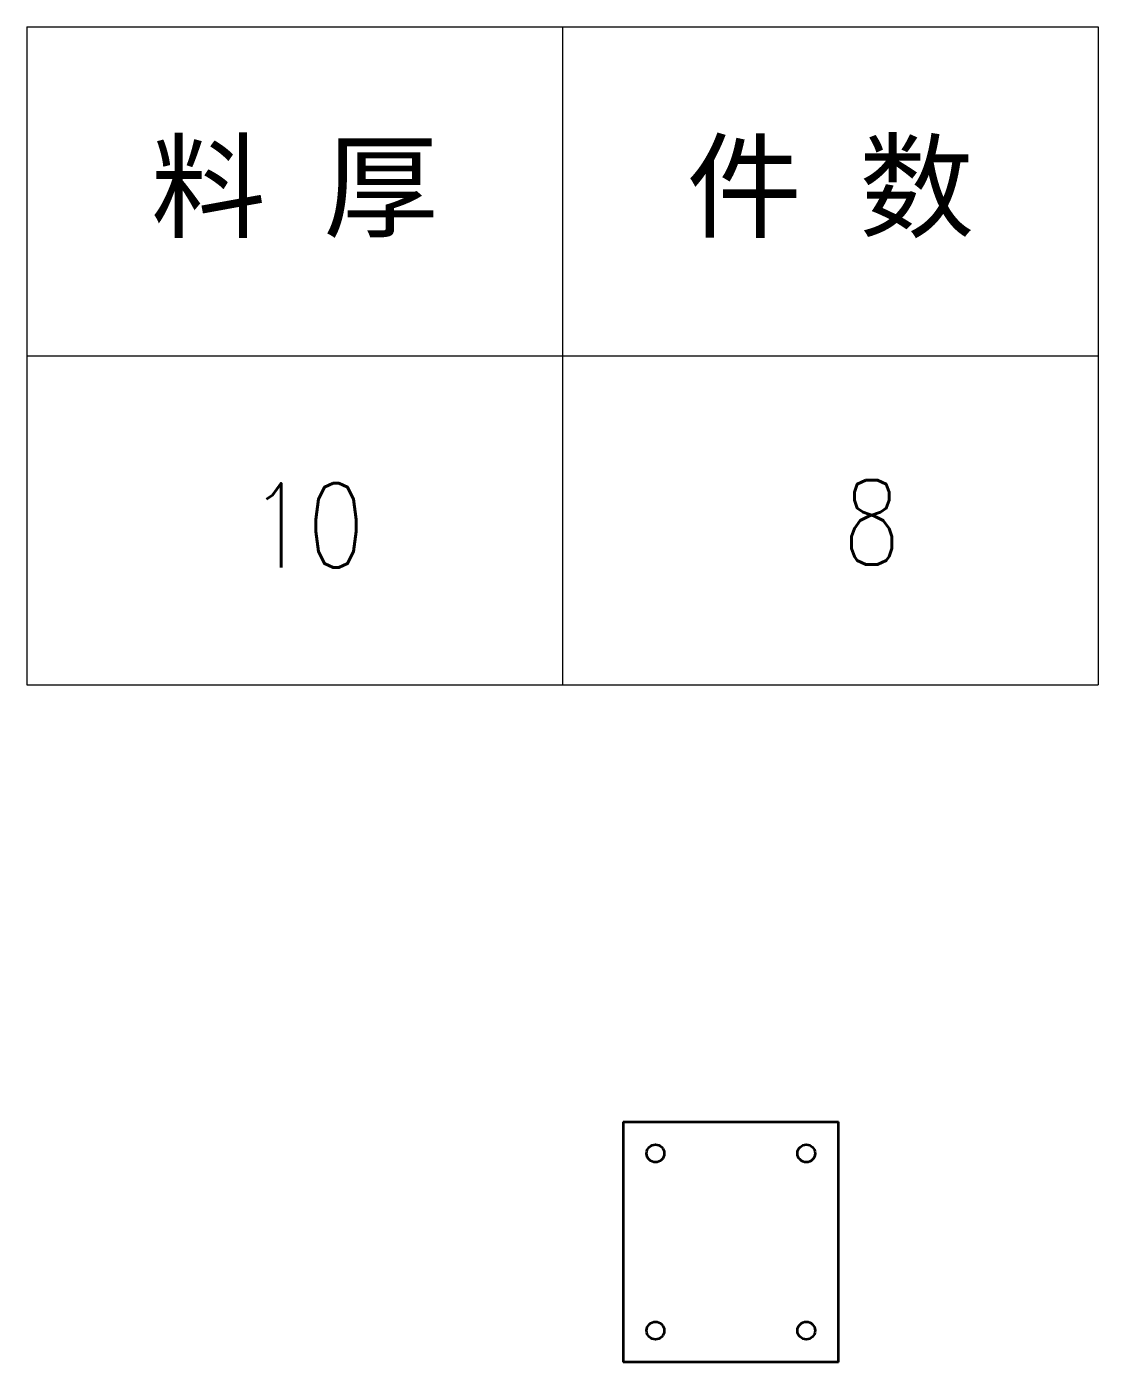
# Model space of a CAD drawing. Header units: millimetres. Extents: x 1333 to 106363, y -60675 to -5704.
# Drawn here: x 9540 to 10048, y -59627 to -58994 of the extents above; entities that cross this region are included whole.
import ezdxf
from ezdxf.enums import TextEntityAlignment as Align

# ---------------------------------------------------------------- set-up
doc = ezdxf.new("R2010")
doc.units = ezdxf.units.MM
doc.header["$LTSCALE"] = 0.5
doc.layers.add('DRAWING', color=7, linetype='Continuous', lineweight=35)
doc.layers.add('标注线', color=3, linetype='Continuous', lineweight=18)
doc.styles.add('DIM', font='romans.shx', dxfattribs={"width": 0.8, "bigfont": 'bigfont.shx'})
doc.styles.get("Standard").update_dxf_attribs({"font": 'simplex.shx'})

# ---------------------------------------------------------------- blocks, each defined once
blk = doc.blocks.new('*T44')
at = {"color": 0, "linetype": 'ByBlock', "lineweight": -2, "transparency": 16777216}
for p, q in [((0, 0), (127, 0)), ((0, 0), (0, -78)), ((63.5, 0), (63.5, -78)), ((127, 0), (127, -78)), ((0, -39), (127, -39)), ((0, -78), (127, -78))]:
    blk.add_line(p, q, dxfattribs=at)
at = {"color": 0, "transparency": 16777216, "char_height": 10, "width": 60.5, "attachment_point": 5}
for s, insert in [('{\\fSimSun|b0|i0|c134|p2;料 厚}', (31.75, -19.5)), ('{\\fSimSun|b0|i0|c134|p2;件 数}', (95.25, -19.5))]:
    blk.add_mtext(s, dxfattribs=dict(at, insert=insert))
blk = doc.blocks.new('拆图参数')
blk.add_blockref('*T44', (-63.5, 78))
at = {"style": 'DIM', "width": 0.8}
blk.add_attdef('6', text='', height=10, dxfattribs=at).set_placement((-37.13, 18.91), align=Align.MIDDLE_LEFT)
blk.add_attdef('1', text='', height=10, dxfattribs=at).set_placement((36.65, 19.27), align=Align.MIDDLE_CENTER)

msp = doc.modelspace()

# ---------------------------------------------------------------- linework, layer by layer
at = {"layer": 'DRAWING', "color": 7, "lineweight": 35}
for p, q in [((9822.857, -59512.898), (9924.857, -59512.898)), ((9822.857, -59512.898), (9822.857, -59626.898)), ((9924.857, -59626.898), (9924.857, -59512.898)), ((9924.857, -59626.898), (9822.857, -59626.898))]:
    msp.add_line(p, q, dxfattribs=at)
for centre in [(9838.107, -59527.898), (9909.607, -59527.898), (9838.107, -59611.898), (9909.607, -59611.898)]:
    msp.add_circle(centre, 4.188, dxfattribs=at)

# ---------------------------------------------------------------- block references
at = {"layer": '标注线', "xscale": 4, "yscale": 4, "zscale": 4}
msp.add_blockref('拆图参数', (9794.035, -59305.867), dxfattribs=at).add_auto_attribs({'1': '8', '6': '10'})

doc.saveas('drawing.dxf')
